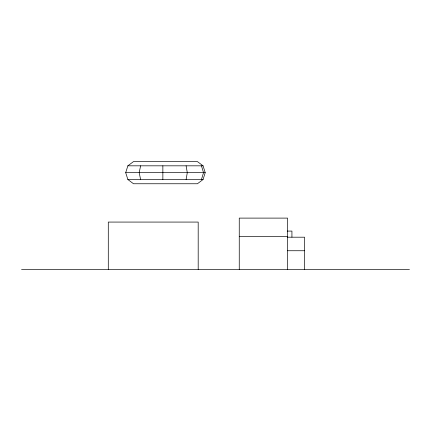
<?xml version="1.0" encoding="UTF-8"?>
<svg xmlns="http://www.w3.org/2000/svg" width="431" height="431" viewBox="0 0 431 431"><rect width="100%" height="100%" fill="white"/><g stroke="black" fill="none" stroke-linecap="round" stroke-linejoin="round"><path stroke-width="0.65" d="M162.859 165.822L162.859 179.522M186.1 179.522L187.286 172.675L186.1 165.822M140.614 165.822L139.191 172.675L140.614 179.522M201.455 179.522L203.518 172.675L201.455 165.822M125.701 172.675L127.862 165.822L133.508 161.587L197.409 161.587L203.06 165.822L205.215 172.675L203.06 179.522L197.409 183.757L133.508 183.757L127.862 179.522L125.701 172.675L205.215 172.675M127.862 165.822L203.06 165.822M127.862 179.522L203.06 179.522M287.229 231.086L291.932 231.086L291.932 237.142M239.253 236.554L287.558 236.554M287.558 237.195L304.566 237.195L304.566 269.413M287.558 250.74L304.566 250.74M21.55 269.413L409.45 269.413M287.558 269.413L287.558 218.108L239.253 218.108L239.253 269.413M198.19 269.413L198.19 222.073L108.289 222.073L108.289 269.413"/></g></svg>
